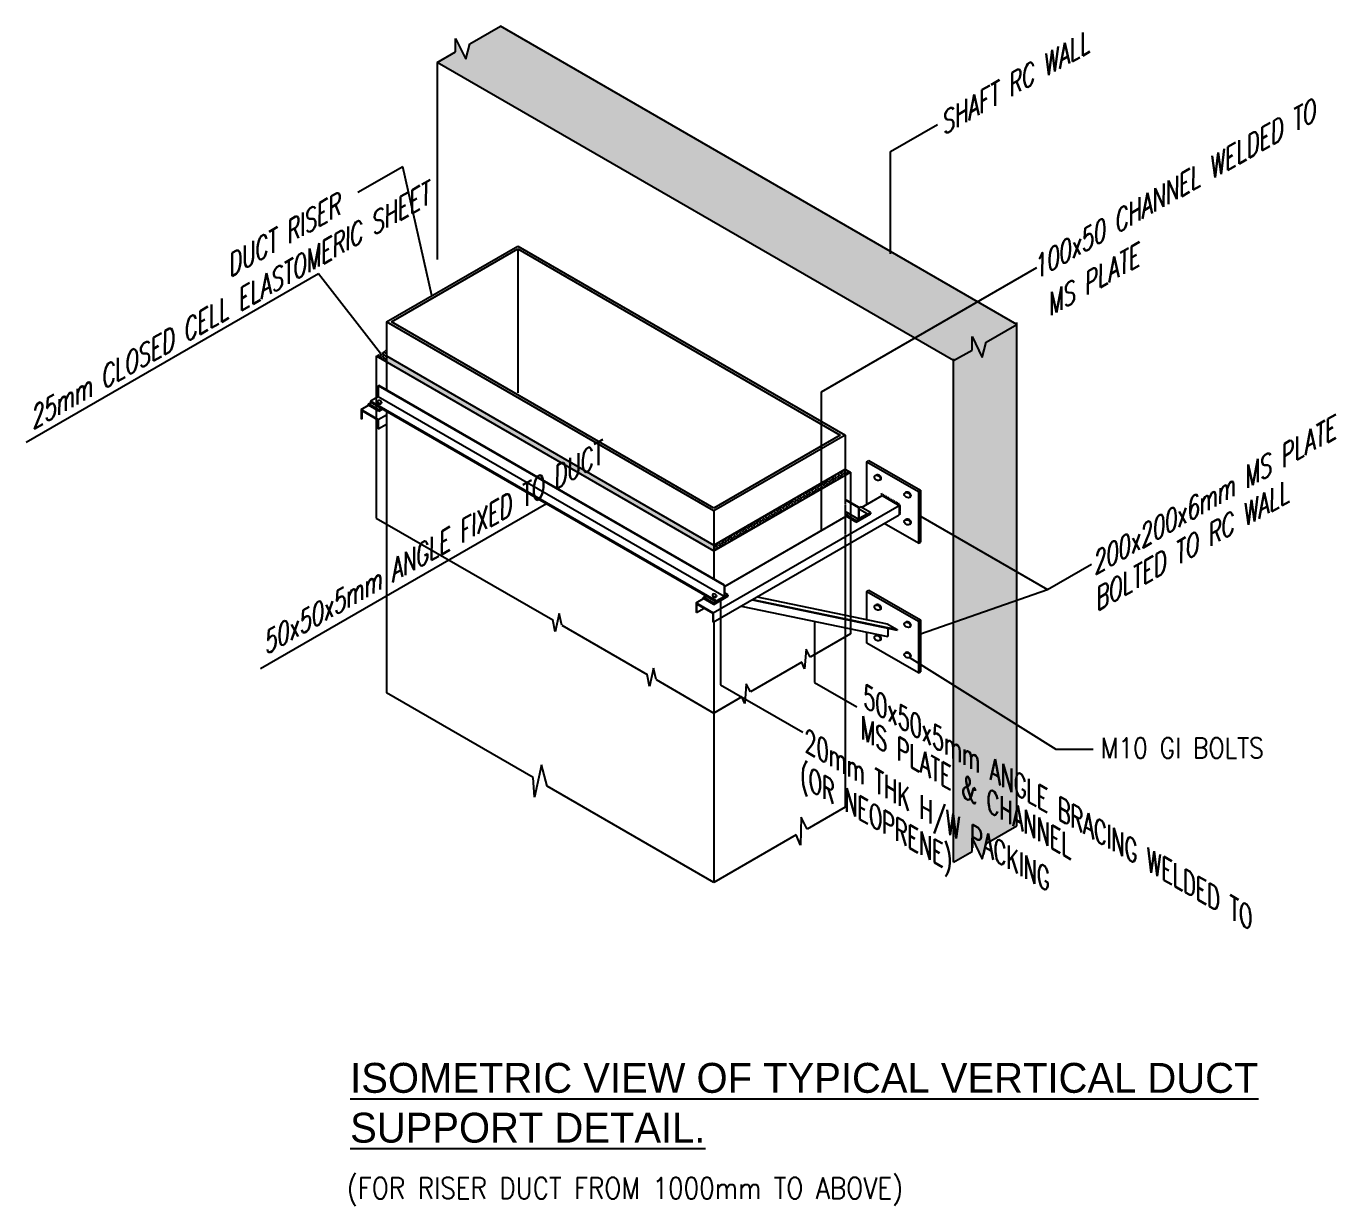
# Model space of a CAD drawing. Header units: millimetres. Extents: x -95178 to 274693, y -2232 to 263302.
# Drawn here: x 97678 to 113014, y 206965 to 220778 of the extents above; entities that cross this region are included whole.
import ezdxf

# ---------------------------------------------------------------- set-up
doc = ezdxf.new("R2010")
doc.units = ezdxf.units.MM
doc.linetypes.add('HIDDEN', pattern=[0.375, 0.25, -0.125])
for name, color, linetype in [('AC-DUCT', 4, 'Continuous'), ('BW-SHEARWALL-TXT', 7, 'Continuous'), ('S-TWR-COLS', 5, 'Continuous'), ('SUPPORTS', 252, 'Continuous')]:
    doc.layers.add(name, color=color, linetype=linetype)
doc.styles.add('10RS', font='ROMANS.shx', dxfattribs={"width": 0.8, "height": 20})
doc.styles.add('ROMANS', font='romans.shx', dxfattribs={"width": 0.8})
doc.styles.add('UNIV', font='univ.shx')
doc.styles.add('view', font='romans.shx', dxfattribs={"width": 0.85})
doc.dimstyles.new('DIM-25', dxfattribs={"dimtxt": 50, "dimasz": 50, "dimexe": 30, "dimexo": 30, "dimgap": 25, "dimtad": 1, "dimdec": 0, "dimrnd": 5, "dimzin": 0, "dimdsep": 46, "dimtxsty": 'ROMANS', "dimcen": 3, "dimclrd": 15, "dimclre": 15, "dimclrt": 3, "dimadec": 0, "dimazin": 0, "dimtp": 50, "dimtm": 3, "dimtfac": 1, "dimtdec": 4, "dimtmove": 0, "dimatfit": 3, "dimfxl": 1, "dimtolj": 1, "dimtzin": 0, "dimarcsym": 0})
doc.dimstyles.new('view', dxfattribs={"dimtxt": 2, "dimasz": 2, "dimexe": 1, "dimexo": 1, "dimgap": 1, "dimtad": 1, "dimdec": 0, "dimlfac": -1, "dimzin": 0, "dimdsep": 46, "dimtxsty": 'view', "dimcen": 2.5, "dimdle": 1.25, "dimclrd": 15, "dimclre": 15, "dimclrt": 3, "dimadec": 0, "dimazin": 0, "dimtfac": 0.9, "dimtdec": 0, "dimtofl": 0, "dimtmove": 2, "dimatfit": 0, "dimfxl": 1, "dimtolj": 1, "dimtzin": 0, "dimarcsym": 0})
pattern_1 = [(45, (459084.078, 3556683.74), (4e-15, 33.9411255), [72, -24]), (135, (459101.048, 3556700.71), (4e-15, 33.9411255), [72, -24])]

msp = doc.modelspace()

# ---------------------------------------------------------------- hatches: boundary and pattern name
at = {"layer": 'AC-DUCT'}
h = msp.add_hatch(dxfattribs=at)
h.set_pattern_fill('AR-HBONE', color=9, scale=6, angle=-60.2994911, style=0)
h.set_pattern_definition(pattern_1)
h.paths.add_polyline_path([(101896.8, 216985.788), (101776.851, 216916.536), (101896.8, 216847.264)])
h = msp.add_hatch(dxfattribs=at)
h.set_pattern_fill('AR-HBONE', color=9, scale=6, angle=-60.2994911, style=0)
h.set_pattern_definition(pattern_1)
h.paths.add_polyline_path([(101896.8, 216916.566), (101896.8, 216847.284), (105731.907, 214633.083), (105731.907, 214702.365)])
h = msp.add_hatch(dxfattribs=at)
h.set_pattern_fill('ANSI31', color=9, scale=30, angle=-60.2994911, style=0)
h.set_pattern_definition([(45, (468772.9014, 3560022.19), (-2.6516504294, 2.6516504294), [])])
h.paths.add_polyline_path([(101806.952, 216270.807), (101806.952, 216286.636), (101688.357, 216355.108), (101688.357, 216339.278)])
h = msp.add_hatch(dxfattribs=at)
h.set_pattern_fill('AR-HBONE', color=9, scale=6, angle=-60.2994911, style=0)
h.set_pattern_definition([(45, (472695.444, 3557757.51), (4e-15, 33.9411255), [72, -24]), (135, (472712.415, 3557774.48), (4e-15, 33.9411255), [72, -24])])
h.paths.add_polyline_path([(107330.27, 215555.898), (107270.27, 215590.539), (105731.907, 214702.365), (105731.907, 214633.083), (105731.907, 214633.083)])
h = msp.add_hatch(dxfattribs=at)
h.set_pattern_fill('ANSI31', color=9, scale=30, angle=-60.2994911, style=0)
h.set_pattern_definition([(45, (474364.853, 3558721.3425), (-2.6516504294, 2.6516504294), [])])
h.paths.add_polyline_path([(107398.904, 214969.959), (107398.904, 214985.789), (107280.308, 215054.26), (107280.308, 215038.43)])
h = msp.add_hatch(dxfattribs=at)
h.set_pattern_fill('ANSI31', color=9, scale=30, angle=-40.2994911, style=0)
h.set_pattern_definition([(65, (474337.293, 3558737.2543), (-3.3986542014, 1.5848184815), [])])
h.paths.add_polyline_path([(107565.247, 215065.997), (107565.247, 215081.827), (107398.904, 214985.789), (107398.904, 214969.959)])
h = msp.add_hatch(dxfattribs=at)
h.set_pattern_fill('ANSI31', color=9, scale=30, angle=-60.2994911, style=0)
h.set_pattern_definition([(45, (472695.4443, 3557757.509), (-2.6516504294, 2.6516504294), [])])
h.paths.add_polyline_path([(105729.495, 214006.125), (105729.495, 214021.955), (105610.9, 214090.426), (105610.9, 214074.597)])
h = msp.add_hatch(dxfattribs=at)
h.set_pattern_fill('ANSI31', color=9, scale=30, angle=-40.2994911, style=0)
h.set_pattern_definition([(65, (472667.884, 3557773.4207), (-3.3986542014, 1.5848184815), [])])
h.paths.add_polyline_path([(105895.838, 214102.164), (105895.838, 214117.994), (105729.495, 214021.955), (105729.495, 214006.125)])
at = {"layer": 'S-TWR-COLS'}
h = msp.add_hatch(dxfattribs=at)
h.set_pattern_fill('AR-CONC', color=9, scale=60, angle=-60.2994911, style=0)
h.set_pattern_definition([(50, (459084.08, 3556683.74), (430.35611, -37.65128), [45, -495]), (355, (459084.08, 3556683.74), (-83.2508, 451.31528), [36, -396]), (100.4514, (459119.94, 3556680.6), (347.10563, 413.663725), [38.244114, -420.68527]), (46.1842, (459084.1, 3556803.74), (640.34463, -99.31141), [67.5, -742.5]), (96.6356, (459137.44, 3556795.46), (560.79762, 584.47072), [57.36617, -631.0278]), (351.1842, (459084.1, 3556803.74), (560.79717, 584.47116), [54, -594]), (21, (459144.08, 3556773.74), (358.14423, -241.571334), [45, -495]), (326, (459144.08, 3556773.74), (145.9892, 435.090027), [36, -396]), (71.4514, (459173.92, 3556753.6), (504.133577, 193.5183), [38.244114, -420.68527]), (37.5, (459084.08, 3556683.74), (7.295913, 199.736312), [0, -391.2, 0, -402, 0, -397.5]), (7.5, (459084.08, 3556683.74), (157.841722, 236.647027), [0, -229.2, 0, -382.2, 0, -151.5]), (327.5, (458950.28, 3556683.74), (320.293462, -13.532923), [0, -150, 0, -468, 0, -621]), (317.5, (458890.28, 3556683.74), (349.911702, 60.06299), [0, -195, 0, -310.8, 0, -441])])
h.paths.add_polyline_path([(103231.18, 220778.027), (102872.372, 220570.869), (102827.264, 220390.571), (102706.974, 220634.974), (102706.974, 220477.72), (102491.186, 220353.135), (108538.678, 216861.614), (108754.465, 216986.199), (108754.465, 217143.453), (108874.756, 216899.05), (108919.864, 217079.348), (109278.672, 217286.506)])
h.paths.add_polyline_path([(109278.672, 217286.506), (108919.864, 217079.348), (108874.756, 216899.05), (108754.465, 217143.453), (108754.465, 216986.199), (108538.678, 216861.614), (108538.678, 210988.067), (108754.465, 211112.652), (108754.465, 211269.906), (108874.756, 211025.503), (108919.864, 211205.802), (109278.672, 211412.959)])
h.paths.add_polyline_path([(107418.24, 212490.321), (108567.638, 211818.68), (108635.749, 211935.239), (107486.35, 212606.88)], flags=9)
h.paths.add_polyline_path([(107421.2, 212682.77), (109091.11, 211706.973), (109159.221, 211823.532), (107489.31, 212799.329)], flags=9)

# ---------------------------------------------------------------- linework, layer by layer
at = {"layer": 'AC-DUCT'}
for p, q in [((101896.8, 217315.412), (103435.163, 218203.586)), ((103435.163, 218203.586), (107270.27, 215989.386)), ((105731.907, 215101.212), (101896.8, 217315.412)), ((101896.8, 217315.412), (101896.8, 216518.361)), ((101896.8, 216267.783), (101896.8, 212970.614)), ((107270.27, 215989.386), (105731.907, 215101.212)), ((107270.27, 215989.386), (107270.27, 215590.539)), ((105731.907, 215101.212), (105731.907, 214304.161)), ((107270.27, 214692.627), (107270.27, 211633.547)), ((105731.907, 213804.453), (105731.907, 210751.13)), ((103614.529, 211978.883), (101896.8, 212970.614)), ((103713.094, 212126.619), (103630.957, 211749.07)), ((103778.804, 211878.754), (103713.094, 212126.619)), ((103630.957, 211749.07), (103614.529, 211978.883)), ((105731.907, 210751.13), (103778.804, 211878.754)), ((106755.014, 211515.505), (106745.099, 211188.607)), ((106824.408, 211376.128), (106755.014, 211515.505)), ((107270.27, 211633.547), (106824.408, 211376.128)), ((106695.532, 211307.479), (105731.907, 210751.13)), ((106745.099, 211188.607), (106695.532, 211307.479))]:
    msp.add_line(p, q, dxfattribs=at)
at = {"layer": 'AC-DUCT', "color": 15}
for p, q in [((101956.8, 217315.412), (103435.163, 218168.945)), ((103435.163, 218168.945), (107210.27, 215989.386)), ((103435.163, 218168.945), (103435.163, 216485.524)), ((105731.907, 215135.853), (101956.8, 217315.412)), ((101776.851, 216916.536), (105731.907, 214633.083)), ((101776.851, 216916.536), (101776.851, 215018.823)), ((101896.8, 216916.566), (105731.907, 214702.365)), ((107210.27, 215989.386), (105731.907, 215135.853)), ((105731.907, 214702.365), (107270.27, 215590.539)), ((105731.907, 214633.083), (107330.27, 215555.898)), ((107270.27, 215590.539), (107330.27, 215555.898)), ((107330.27, 215555.898), (107330.27, 213661.763)), ((101776.851, 215018.823), (103845.036, 213824.756)), ((103872.651, 213685.508), (103845.036, 213824.756)), ((103921.407, 213899.868), (103872.651, 213685.508)), ((103950.797, 213763.695), (103921.407, 213899.868)), ((103950.797, 213763.695), (104949.896, 213186.864)), ((107330.27, 213661.763), (106858.968, 213389.656)), ((106811.029, 213483.953), (106791.854, 213254.025)), ((106858.968, 213389.656), (106811.029, 213483.953)), ((106759.895, 213330.668), (106159.072, 212983.782)), ((106791.854, 213254.025), (106759.895, 213330.668)), ((104977.512, 213047.617), (104949.896, 213186.864)), ((105026.267, 213261.977), (104977.512, 213047.617)), ((105055.657, 213125.803), (105026.267, 213261.977)), ((105055.657, 213125.803), (105731.907, 212735.37)), ((106111.133, 213078.079), (106091.958, 212848.151)), ((106159.072, 212983.782), (106111.133, 213078.079)), ((106059.999, 212924.794), (105731.907, 212735.37)), ((106091.958, 212848.151), (106059.999, 212924.794))]:
    msp.add_line(p, q, dxfattribs=at)
at = {"layer": 'AC-DUCT', "color": 11}
for p, q in [((101606.956, 216176.186), (101600.956, 216179.651)), ((101800.87, 216064.23), (101794.87, 216067.694)), ((105529.499, 213911.505), (105523.499, 213914.969)), ((105723.413, 213799.549), (105717.413, 213803.013))]:
    msp.add_line(p, q, dxfattribs=at)
at = {"layer": 'AC-DUCT', "color": 9, "linetype": 'HIDDEN', "ltscale": 0.1}
msp.add_line((107270.27, 215590.539), (107270.27, 214692.627), dxfattribs=at)
at = {"layer": 'AC-DUCT', "color": 9}
for p, q in [((107702.25, 215282.038), (107695.277, 215308.444)), ((107721.658, 215270.834), (107714.684, 215297.239)), ((107738.078, 215261.353), (107731.104, 215287.759)), ((107757.485, 215250.149), (107750.512, 215276.554)), ((107776.892, 215238.944), (107769.919, 215265.349)), ((107793.313, 215229.464), (107786.339, 215255.869)), ((107812.72, 215218.259), (107805.747, 215244.664)), ((107829.14, 215208.779), (107822.167, 215235.184)), ((107848.547, 215197.574), (107841.574, 215223.979)), ((107867.955, 215186.369), (107860.981, 215212.775)), ((107884.375, 215176.889), (107877.401, 215203.294)), ((107900.655, 215167.489), (107893.682, 215193.895)), ((107902.165, 215166.618), (107920.543, 215169.172)), ((107902.165, 215151.716), (107920.543, 215154.27)), ((107902.165, 215139.462), (107920.543, 215142.016)), ((107902.165, 215124.56), (107920.543, 215127.114)), ((107902.165, 215110.141), (107920.543, 215112.695)), ((107902.165, 215095.238), (107920.543, 215097.792)), ((107902.165, 215082.985), (107920.543, 215085.539)), ((107902.165, 215068.082), (107920.543, 215070.637))]:
    msp.add_line(p, q, dxfattribs=at)
at = {"layer": 'AC-DUCT', "const_width": 6}
msp.add_lwpolyline([(101896.8, 216985.788), (101776.851, 216916.536), (105731.907, 214632.442), (107330.27, 215555.898), (107268.753, 215591.415)], dxfattribs=at)
at = {"layer": 'S-TWR-COLS', "color": 15}
for p, q in [((102872.372, 220570.869), (103231.18, 220778.027)), ((109278.672, 217286.506), (103231.18, 220778.027)), ((102706.974, 220477.72), (102706.974, 220634.974)), ((102706.974, 220634.974), (102827.264, 220390.571)), ((102827.264, 220390.571), (102872.372, 220570.869)), ((102491.186, 220353.135), (102706.974, 220477.72)), ((108538.678, 216861.614), (102491.186, 220353.135)), ((102491.186, 220353.135), (102491.186, 218045.786)), ((109278.672, 211412.959), (109278.672, 217308.648)), ((108919.864, 217079.348), (109278.672, 217286.506)), ((108754.465, 216986.199), (108754.465, 217143.453)), ((108754.465, 217143.453), (108874.756, 216899.05)), ((108874.756, 216899.05), (108919.864, 217079.348)), ((108538.678, 216861.614), (108754.465, 216986.199)), ((108538.678, 210988.067), (108538.678, 216881.413)), ((108919.864, 211205.802), (109278.672, 211412.959)), ((108754.465, 211112.652), (108754.465, 211269.906)), ((108754.465, 211269.906), (108874.756, 211025.503)), ((108874.756, 211025.503), (108919.864, 211205.802)), ((108538.678, 210988.067), (108754.465, 211112.652))]:
    msp.add_line(p, q, dxfattribs=at)
at = {"layer": 'SUPPORTS', "color": 13}
for p, q in [((101801.196, 216565.824), (101807.894, 216569.691)), ((101801.196, 216565.824), (101801.196, 216439.416)), ((105850.503, 214228.761), (101801.894, 216566.227)), ((105856.503, 214232.225), (101807.894, 216569.691)), ((101801.196, 216439.416), (101708.784, 216386.063)), ((101802.17, 216394.466), (101791.839, 216383.572)), ((105850.503, 214101.548), (101801.196, 216439.416)), ((101823.396, 216392.931), (101802.17, 216394.466)), ((101837.88, 216375.614), (101823.396, 216392.931)), ((101600.956, 216288.817), (101688.357, 216339.278)), ((101600.956, 216288.817), (101800.87, 216173.396)), ((101600.956, 216288.817), (101600.956, 216179.651)), ((101606.956, 216278.424), (101794.87, 216169.932)), ((101606.956, 216278.424), (101606.956, 216176.186)), ((105758.091, 214048.194), (101708.784, 216386.063)), ((101708.784, 216386.063), (101708.784, 216376.334)), ((105758.091, 214038.465), (101708.784, 216376.334)), ((101791.839, 216383.572), (101805.766, 216367.029)), ((101791.839, 216383.572), (101791.839, 216372.787)), ((101791.839, 216372.787), (101805.766, 216356.245)), ((101805.766, 216367.029), (101826.759, 216364.352)), ((101805.766, 216367.029), (101805.766, 216356.245)), ((101805.766, 216356.245), (101826.759, 216353.568)), ((101826.759, 216364.352), (101837.88, 216375.614)), ((101826.759, 216353.568), (101837.88, 216364.83)), ((101826.759, 216364.352), (101826.759, 216353.568)), ((101837.88, 216375.614), (101837.88, 216364.83)), ((101794.87, 216169.932), (101794.87, 216067.694)), ((101800.87, 216173.396), (101896.8, 216228.782)), ((101800.87, 216173.396), (101800.87, 216064.23)), ((101800.87, 216064.23), (101896.8, 216119.615)), ((107524.282, 215678.101), (107547.853, 215691.71)), ((107547.853, 215691.71), (108149.687, 215344.241)), ((108126.116, 215330.632), (108149.687, 215344.241)), ((108149.687, 215344.241), (108149.687, 214737.079)), ((105723.413, 213908.715), (107902.165, 215166.618)), ((107433.5, 215142.705), (107270.27, 215236.946)), ((107427.5, 215139.241), (107270.27, 215230.018)), ((107460.361, 215142.383), (107702.25, 215282.038)), ((107702.25, 215282.038), (107902.165, 215166.618)), ((107902.165, 215166.618), (107902.165, 215057.452)), ((105723.413, 213799.549), (107902.165, 215057.452)), ((105862.218, 214219.695), (107280.308, 215038.43)), ((107427.5, 215002.299), (107270.27, 215093.076)), ((107427.5, 215139.241), (107433.5, 215142.705)), ((107427.5, 215012.028), (107427.5, 215139.241)), ((107427.5, 215002.299), (107427.5, 215012.028)), ((107433.5, 215015.492), (107433.5, 215142.705)), ((107433.5, 215015.492), (107525.912, 215068.846)), ((107525.912, 215068.846), (107437.235, 215120.043)), ((107525.912, 215068.846), (107525.912, 215059.117)), ((108126.116, 214723.47), (108149.687, 214737.079)), ((105724.712, 214129.785), (105714.382, 214118.89)), ((105714.382, 214118.89), (105728.309, 214102.348)), ((105714.382, 214118.89), (105714.382, 214108.106)), ((105714.382, 214108.106), (105728.309, 214091.564)), ((105745.939, 214128.25), (105724.712, 214129.785)), ((105728.309, 214102.348), (105749.302, 214099.671)), ((105728.309, 214102.348), (105728.309, 214091.564)), ((105728.309, 214091.564), (105749.302, 214088.887)), ((105760.423, 214110.933), (105745.939, 214128.25)), ((105749.302, 214099.671), (105760.423, 214110.933)), ((105749.302, 214088.887), (105760.423, 214100.149)), ((105749.302, 214099.671), (105749.302, 214088.887)), ((105758.091, 214048.194), (105850.503, 214101.548)), ((105760.423, 214110.933), (105760.423, 214100.149)), ((105850.503, 214228.761), (105856.503, 214232.225)), ((105850.503, 214228.761), (105850.503, 214101.548)), ((105856.503, 214232.225), (105856.503, 214095.283)), ((106237.919, 214096.599), (107761.364, 213780.425)), ((107524.282, 214159.267), (107547.853, 214172.876)), ((107547.853, 214172.876), (108149.687, 213825.406)), ((105523.499, 214024.136), (105610.9, 214074.597)), ((105523.499, 214024.136), (105723.413, 213908.715)), ((105523.499, 214024.136), (105523.499, 213914.969)), ((105529.499, 214013.743), (105717.413, 213905.251)), ((105529.499, 214013.743), (105529.499, 213911.505)), ((105529.499, 213911.505), (105618.039, 213962.624)), ((106049.73, 213987.948), (107769.552, 213631.019)), ((106181.452, 214058.827), (107877.401, 213706.852)), ((106182.672, 214064.702), (107878.62, 213712.727)), ((105717.413, 213905.251), (105717.413, 213803.013)), ((105723.413, 213908.715), (105723.413, 213799.549)), ((108126.116, 213811.798), (108149.687, 213825.406)), ((108149.687, 213825.406), (108149.687, 213218.244)), ((107761.364, 213780.425), (107878.62, 213712.727)), ((107769.552, 213735.363), (107769.552, 213631.019)), ((107878.62, 213712.727), (107877.401, 213706.852)), ((108126.116, 213204.636), (108149.687, 213218.244))]:
    msp.add_line(p, q, dxfattribs=at)
at = {"layer": 'SUPPORTS', "color": 2}
for p, q in [((101688.357, 216355.108), (101716.953, 216371.618)), ((101806.952, 216286.636), (101688.357, 216355.108)), ((101688.357, 216339.278), (101688.357, 216355.108)), ((101806.952, 216270.807), (101688.357, 216339.278)), ((101806.952, 216286.636), (101835.548, 216303.146)), ((101806.952, 216270.807), (101849.257, 216295.231)), ((101806.952, 216286.636), (101806.952, 216270.807)), ((107280.308, 215054.26), (107308.904, 215070.77)), ((107398.904, 214985.789), (107280.308, 215054.26)), ((107280.308, 215038.43), (107280.308, 215054.26)), ((107398.904, 214969.959), (107280.308, 215038.43)), ((107398.904, 214985.789), (107565.247, 215081.827)), ((107398.904, 214969.959), (107565.247, 215065.997)), ((107433.5, 215142.705), (107446.652, 215150.298)), ((107565.247, 215081.827), (107446.652, 215150.298)), ((107565.247, 215081.827), (107565.247, 215065.997)), ((107398.904, 214985.789), (107398.904, 214969.959)), ((105610.9, 214090.426), (105639.496, 214106.936)), ((105729.495, 214021.955), (105610.9, 214090.426)), ((105610.9, 214074.597), (105610.9, 214090.426)), ((105729.495, 214021.955), (105895.838, 214117.994)), ((105729.495, 214006.125), (105895.838, 214102.164)), ((105895.838, 214117.994), (105856.503, 214140.704)), ((105895.838, 214117.994), (105895.838, 214102.164)), ((105729.495, 214006.125), (105610.9, 214074.597)), ((105729.495, 214021.955), (105729.495, 214006.125)), ((105758.091, 214038.465), (105758.091, 214048.194))]:
    msp.add_line(p, q, dxfattribs=at)
at = {"layer": 'SUPPORTS', "color": 13}
for points in [[(107524.282, 215185.778), (107524.282, 215678.101), (108126.116, 215330.632), (108126.116, 214723.47), (107724.903, 214955.11)], [(107524.282, 213829.629), (107524.282, 214159.267), (108126.116, 213811.798), (108126.116, 213204.636), (107524.282, 213552.105)], [(107524.282, 213552.105), (107524.282, 213681.922)]]:
    msp.add_lwpolyline(points, dxfattribs=at)
for centre in [(107646.969, 215488.253), (107995.481, 215287.04), (107995.481, 214968.944), (107646.969, 213969.419), (107995.481, 213768.206), (107646.969, 213611.817), (107995.481, 213410.603)]:
    msp.add_ellipse(centre, major_axis=(-33.252, 19.198), ratio=0.714285688, dxfattribs=at)
for centre, start_param, end_param in [((107655.345, 215493.089), 2.584511705, 6.057977902), ((108003.857, 215291.876), 2.584511705, 6.057977902), ((108005.937, 214974.981), 2.542746238, 6.09974337), ((107655.345, 213974.255), 2.584511705, 6.057977902), ((108003.857, 213773.042), 2.584511705, 6.057977902), ((107655.345, 213616.652), 2.584511705, 6.057977902), ((108003.857, 213415.439), 2.584511705, 6.057977902)]:
    msp.add_ellipse(centre, major_axis=(-33.252, 19.198), ratio=0.714285688, start_param=start_param, end_param=end_param, dxfattribs=at)

# ---------------------------------------------------------------- texts
at = {"color": 3, "style": '10RS', "width": 0.8}
for s, rotation, oblique, p in [('SHAFT RC WALL', 29.7005089, 30, (108416.876, 219499.808)), ('100x50 CHANNEL WELDED TO', 29.7005089, 30, (109498.854, 217807.794)), ('25mm CLOSED CELL ELASTOMERIC SHEET', 29.7005089, 30, (97754.599, 216050.969)), ('DUCT RISER', 29.7005089, 30, (100060.994, 217834.692)), ('MS PLATE', 29.7005089, 30, (109659.354, 217376.311)), ('200x200x6mm MS PLATE', 29.7005089, 30, (110190.636, 214347.5)), ('50x50x5mm ANGLE FIXED TO DUCT', 29.7005089, 30, (100481.159, 213413.966)), ('BOLTED TO RC WALL', 29.7005089, 30, (110214.799, 213925.295)), ('50x50x5mm ANGLE BRACING WELDED TO', 330, 330, (107482.04, 212811.109)), ('MS PLATE & CHANNEL', 330, 330, (107451.405, 212441.637)), ('20mm THK H/W PACKING', 330, 330, (106793.225, 212291.661)), ('(OR NEOPRENE)', 330, 330, (106743.619, 211892.667))]:
    msp.add_text(s, height=237.5, rotation=rotation, dxfattribs=dict(at, oblique=oblique)).set_placement(p)
at = {"color": 3, "style": 'ROMANS', "width": 0.85}
for s, height, p in [('M10 GI BOLTS', 237.5, (110259.563, 212207.258)), ('(FOR RISER DUCT FROM 1000mm TO ABOVE)', 250, (101433.464, 207047.93))]:
    msp.add_text(s, height=height, rotation=359.9999999, dxfattribs=at).set_placement(p)
at = {"layer": 'BW-SHEARWALL-TXT', "insert": (101471.919, 208637.846), "char_height": 350, "width": 11524.64956, "attachment_point": 1, "style": 'UNIV'}
msp.add_mtext('{\\LISOMETRIC VIEW OF TYPICAL VERTICAL DUCT SUPPORT DETAIL.}', dxfattribs=at)

# ---------------------------------------------------------------- leaders
at = {"color": 15}
msp.add_leader([(108149.687, 215040.66), (109637.45, 214181.699), (110151.61, 214478.55)], dimstyle='DIM-25', override={"dimasz": 2, "dimclre": 1}, dxfattribs=at)
at = {"layer": 'AC-DUCT', "color": 15}
for points in [[(107800.954, 218110.639), (107800.954, 219310.926), (108350.935, 219628.458)], [(102429.258, 217622.827), (102088.198, 219132.806), (101561.583, 218828.765)], [(106990.821, 214871.294), (106990.821, 216495.174), (109512.342, 217950.975)], [(101828.649, 216946.442), (101102.07, 217879.809), (97678.458, 215903.185)], [(103770.115, 215186.224), (100422.298, 213253.361)], [(108149.687, 213661.48), (109637.45, 214181.699)], [(105808.004, 214051.453), (105808.004, 213066.214), (106771.879, 212509.721)], [(106909.641, 213809.483), (106909.641, 213092.76), (107406.348, 212805.986)]]:
    msp.add_leader(points, dimstyle='DIM-25', override={"dimasz": 2, "dimclre": 1}, dxfattribs=at)
at = {"layer": 'AC-DUCT'}
msp.add_leader([(108023.84, 213385.741), (109736.284, 212311.141), (110171.124, 212311.141)], dimstyle='view', override={"dimgap": 1, "dimtad": 0, "dimtix": 1, "dimtmove": 0, "dimatfit": 3}, dxfattribs=at)

doc.saveas('drawing.dxf')
